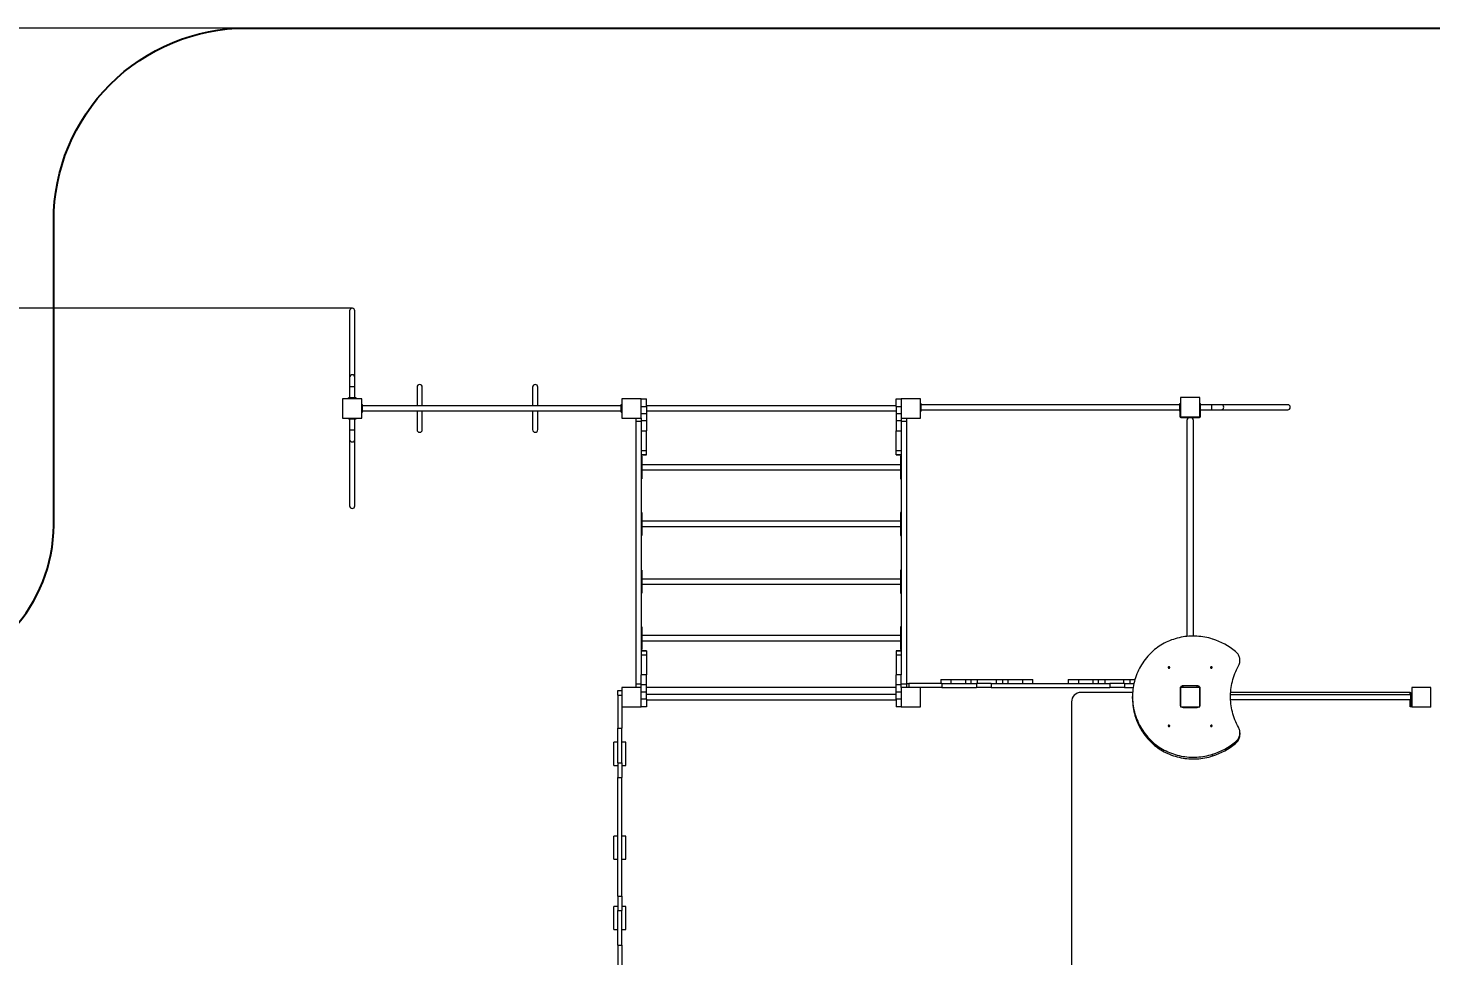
# Model space of a CAD drawing. Header units: millimetres. Extents: x -9796 to 8770, y -5907 to 5265.
# Drawn here: x -5343 to 1940, y 445 to 5265 of the extents above; entities that cross this region are included whole.
import ezdxf

# ---------------------------------------------------------------- set-up
doc = ezdxf.new("R2010")
doc.units = ezdxf.units.MM
for name, color, linetype in [('DiKom', 7, 'Continuous'), ('DIKOM_ОБЪЕКТ', 7, 'Continuous'), ('DIKOM_РАЗМЕР_ЗОНА', 7, 'Continuous'), ('DIKOM_РАЗМЕР_ОБЪЕКТА', 7, 'Continuous')]:
    doc.layers.add(name, color=color, linetype=linetype)
doc.styles.add('style1', font='arial.ttf', dxfattribs={"width": 0.8})
doc.dimstyles.new('1-50', dxfattribs={"dimtxt": 300, "dimasz": 200, "dimexe": 100, "dimexo": 0, "dimgap": 100, "dimtad": 1, "dimdec": 0, "dimtxsty": 'style1', "dimcen": 0, "dimclrd": 7, "dimclre": 7, "dimadec": 1, "dimazin": 2, "dimtfac": 1, "dimtdec": 0, "dimtmove": 0, "dimatfit": 3, "dimfxl": 0, "dimlwd": 25, "dimlwe": 18, "dimarcsym": 0})

# ---------------------------------------------------------------- blocks, each defined once
blk = doc.blocks.new('*D7')
at = {"layer": 'Defpoints', "color": 0, "transparency": 16777216}
for p in [(-807.5, 5264.7), (-9346.4, -4421.2), (65.1, -4421.2)]:
    blk.add_point(p, dxfattribs=at)
at = {"layer": 'DIKOM_РАЗМЕР_ЗОНА', "color": 7, "lineweight": 18, "transparency": 16777216}
for p, q in [((-807.5, 5264.7), (-9446.4, 5264.7)), ((65.1, -4421.2), (-9446.4, -4421.2))]:
    blk.add_line(p, q, dxfattribs=at)
at = {"layer": 'DIKOM_РАЗМЕР_ЗОНА', "color": 7, "lineweight": 25, "transparency": 16777216}
blk.add_line((-9346.4, 5064.7), (-9346.4, -4221.2), dxfattribs=at)
at = {"layer": 'DIKOM_РАЗМЕР_ЗОНА', "color": 7, "transparency": 16777216}
for points in [[(-9379.7, 5064.7), (-9313.1, 5064.7), (-9346.4, 5264.7)], [(-9379.7, -4221.2), (-9313.1, -4221.2), (-9346.4, -4421.2)]]:
    blk.add_solid(points, dxfattribs=at)
at = {"layer": 'DIKOM_РАЗМЕР_ЗОНА', "color": 0, "transparency": 16777216, "insert": (-9599.6, 382.1), "char_height": 300, "attachment_point": 5, "rotation": 90, "style": 'style1'}
blk.add_mtext('9700', dxfattribs=at)
blk = doc.blocks.new('*D4')
at = {"layer": 'Defpoints', "color": 0, "transparency": 16777216}
for p in [(-8794.4, 3808.8), (-3658.6, 3808.8), (-510.3, -2835.3)]:
    blk.add_point(p, dxfattribs=at)
at = {"layer": 'DIKOM_РАЗМЕР_ОБЪЕКТА', "color": 7, "lineweight": 18, "transparency": 16777216}
for p, q in [((-3658.6, 3808.8), (-8894.4, 3808.8)), ((-510.3, -2835.3), (-8894.4, -2835.3))]:
    blk.add_line(p, q, dxfattribs=at)
at = {"layer": 'DIKOM_РАЗМЕР_ОБЪЕКТА', "color": 7, "lineweight": 25, "transparency": 16777216}
blk.add_line((-8794.4, -2635.3), (-8794.4, 3608.8), dxfattribs=at)
at = {"layer": 'DIKOM_РАЗМЕР_ОБЪЕКТА', "color": 7, "transparency": 16777216}
for points in [[(-8827.7, 3608.8), (-8761.1, 3608.8), (-8794.4, 3808.8)], [(-8827.7, -2635.3), (-8761.1, -2635.3), (-8794.4, -2835.3)]]:
    blk.add_solid(points, dxfattribs=at)
at = {"layer": 'DIKOM_РАЗМЕР_ОБЪЕКТА', "color": 0, "transparency": 16777216, "insert": (-9047.6, 369.2), "char_height": 300, "attachment_point": 5, "rotation": 90, "style": 'style1'}
blk.add_mtext('6600', dxfattribs=at)

msp = doc.modelspace()

# ---------------------------------------------------------------- linework, layer by layer
at = {"layer": 'DiKom', "color": 7, "linetype": 'Continuous', "lineweight": 15}
for p, q in [((-3673.4, 3795.6), (-3673.4, 3450.2)), ((-3646.4, 3450.2), (-3646.4, 3795.6)), ((-3673.4, 3450.2), (-3673.4, 3401)), ((-3646.4, 3401), (-3646.4, 3450.2)), ((-3673.4, 3401), (-3673.4, 3343)), ((-3646.4, 3401), (-3673.4, 3401)), ((-3646.4, 3343), (-3646.4, 3401)), ((-3323.4, 3399.5), (-3323.4, 3302.5)), ((-3296.4, 3302.5), (-3296.4, 3399.5)), ((-2723.4, 3399.5), (-2723.4, 3302.5)), ((-2696.4, 3302.5), (-2696.4, 3399.5)), ((-3609.9, 3339), (-3709.9, 3339)), ((-3709.9, 3339), (-3709.9, 3239)), ((-3679.9, 3339), (-3679.9, 3343)), ((-3639.9, 3343), (-3679.9, 3343)), ((-3639.9, 3339), (-3639.9, 3343)), ((-3609.9, 3239), (-3609.9, 3339)), ((-3609.9, 3309), (-3605.9, 3309)), ((-3609.9, 3304), (-3605.9, 3304)), ((-3605.9, 3304), (-3605.9, 3309)), ((-3605.9, 3274), (-3605.9, 3304)), ((-2263.9, 3302.5), (-3605.9, 3302.5)), ((-3709.9, 3239), (-3609.9, 3239)), ((-3679.9, 3239), (-3679.9, 3235)), ((-3679.9, 3235), (-3639.9, 3235)), ((-3673.4, 3235), (-3673.4, 3176.9)), ((-3646.4, 3176.9), (-3646.4, 3235)), ((-3639.9, 3239), (-3639.9, 3235)), ((-3609.9, 3274), (-3605.9, 3274)), ((-3609.9, 3269), (-3605.9, 3269)), ((-3605.9, 3275.5), (-2263.9, 3275.5)), ((-3605.9, 3269), (-3605.9, 3274)), ((-3323.4, 3275.5), (-3323.4, 3178.5)), ((-3296.4, 3178.5), (-3296.4, 3275.5)), ((-2723.4, 3275.5), (-2723.4, 3178.5)), ((-2696.4, 3178.5), (-2696.4, 3275.5)), ((-2263.9, 3269), (-2263.9, 3274)), ((-3673.4, 3176.9), (-3673.4, 3127.7)), ((-3673.4, 3176.9), (-3646.4, 3176.9)), ((-3646.4, 3127.7), (-3646.4, 3176.9)), ((-3673.4, 3127.7), (-3673.4, 2782.3)), ((-3646.4, 2782.3), (-3646.4, 3127.7))]:
    msp.add_line(p, q, dxfattribs=at)
at = {"layer": 'DiKom', "color": 3}
msp.add_lwpolyline([(2475.2, -3621.2, -0.414214), (1675.2, -4421.2), (-1544.9, -4421.2, -0.407719), (-2544.6, -3443.4, 0.407719), (-3344.4, -2661.2), (-7225.6, -2661.2, -0.414214), (-8225.6, -1661.2), (-8225.6, 885.7, -0.414214), (-7225.6, 1885.7), (-5946.6, 1885.7, 0.391227), (-5209.9, 2683.2), (-5209.9, 4264.7, -0.414214), (-4209.9, 5264.7), (6540.1, 5264.7, -0.414214)], format="xyb", dxfattribs=at)
at = {"layer": 'DiKom', "color": 7, "linetype": 'Continuous', "lineweight": 15}
for centre, start, end in [((-3659.9, 3795.4), 0.99611, 178.86171), ((-3659.9, 3450), 0.99621, 178.87232), ((-3309.9, 3399.5), 0, 180), ((-2709.9, 3399.5), 0, 180), ((-3309.9, 3178.5), 180, 0), ((-2709.9, 3178.5), 180, 0), ((-3659.9, 3127.9), 180.99592, 358.8733), ((-3659.9, 2782.5), 180.99602, 358.87378)]:
    msp.add_arc(centre, 13.5, start, end, dxfattribs=at)
at = {"layer": 'DIKOM_ОБЪЕКТ', "color": 7, "linetype": 'Continuous', "lineweight": 15}
for p, q in [((-2263.9, 3309), (-2259.9, 3309)), ((-2263.9, 3304), (-2263.9, 3309)), ((-2263.9, 3274), (-2263.9, 3304)), ((-2263.9, 3304), (-2259.9, 3304)), ((-2259.9, 3339), (-2259.9, 3239)), ((-2159.9, 3339), (-2259.9, 3339)), ((-2159.9, 3339), (-2132.9, 3339)), ((-2159.9, 3239), (-2159.9, 3339)), ((-2159.9, 3299), (-2132.9, 3299)), ((-2132.9, 3299), (-2132.9, 3339)), ((-836.9, 3302.5), (-2132.9, 3302.5)), ((-2132.9, 3299), (-2132.9, 3262.1)), ((-836.9, 3339), (-809.9, 3339)), ((-836.9, 3299), (-836.9, 3339)), ((-836.9, 3299), (-809.9, 3299)), ((-836.9, 3299), (-836.9, 3262.1)), ((-709.9, 3339), (-809.9, 3339)), ((-809.9, 3339), (-809.9, 3239)), ((-709.9, 3239), (-709.9, 3339)), ((-709.9, 3314.8), (-705.9, 3314.8)), ((-705.9, 3274.8), (-705.9, 3314.8)), ((636.1, 3308.3), (-705.9, 3308.3)), ((-705.9, 3281.3), (636.1, 3281.3)), ((636.1, 3274.8), (636.1, 3314.8)), ((636.1, 3314.8), (640.1, 3314.8)), ((640.1, 3344.8), (640.1, 3244.8)), ((740.1, 3344.8), (640.1, 3344.8)), ((740.1, 3244.8), (740.1, 3344.8)), ((740.1, 3314.8), (744.1, 3314.8)), ((740.1, 3314.8), (743.1, 3314.8)), ((744.1, 3274.8), (744.1, 3314.8)), ((802.2, 3308.3), (744.1, 3308.3)), ((744.1, 3281.3), (802.2, 3281.3)), ((851.4, 3308.3), (802.2, 3308.3)), ((802.2, 3281.3), (802.2, 3308.3)), ((802.2, 3281.3), (851.4, 3281.3)), ((1196.8, 3308.3), (851.4, 3308.3)), ((851.4, 3281.3), (1196.8, 3281.3)), ((-2263.9, 3274), (-2259.9, 3274)), ((-2263.9, 3269), (-2263.9, 3274)), ((-2263.9, 3269), (-2259.9, 3269)), ((-2259.9, 3239), (-2159.9, 3239)), ((-2186.9, 3239), (-2186.9, 3220.8)), ((-2159.9, 3220.8), (-2186.9, 3220.8)), ((-2186.9, 3220.8), (-2186.9, 1857.1)), ((-2159.9, 3262.1), (-2132.9, 3262.1)), ((-2159.9, 3239), (-2159.9, 3225.4)), ((-2159.9, 3225.4), (-2132.9, 3225.4)), ((-2159.9, 3225.4), (-2159.9, 3174.6)), ((-2132.9, 3275.5), (-836.9, 3275.5)), ((-2132.9, 3262.1), (-2132.9, 3225.4)), ((-2132.9, 3225.4), (-2132.9, 3173)), ((-836.9, 3262.1), (-809.9, 3262.1)), ((-836.9, 3262.1), (-836.9, 3225.4)), ((-836.9, 3225.4), (-809.9, 3225.4)), ((-836.9, 3225.4), (-836.9, 3173)), ((-809.9, 3239), (-809.9, 3225.4)), ((-809.9, 3239), (-709.9, 3239)), ((-809.9, 3225.4), (-809.9, 3174.6)), ((-782.9, 3220.8), (-809.9, 3220.8)), ((-782.9, 3239), (-782.9, 3220.8)), ((-782.9, 3220.8), (-782.9, 1857.1)), ((-709.9, 3274.8), (-705.9, 3274.8)), ((636.1, 3274.8), (640.1, 3274.8)), ((637.1, 3274.8), (637.1, 3246.8)), ((640.1, 3244.8), (740.1, 3244.8)), ((642.1, 3241.8), (738.1, 3241.8)), ((674.1, 2104.5), (674.1, 3228.8)), ((674.1, 3107.3), (674.1, 3228.8)), ((706.1, 3228.8), (706.1, 2106.1)), ((706.1, 3228.8), (706.1, 3107.3)), ((740.1, 3274.8), (744.1, 3274.8)), ((743.1, 3246.8), (743.1, 3274.8)), ((-2159.9, 3174.6), (-2159.9, 1908)), ((-2159.9, 3173), (-2132.9, 3173)), ((-2132.9, 3069.9), (-2132.9, 3173)), ((-836.9, 3173), (-809.9, 3173)), ((-836.9, 3069.9), (-836.9, 3173)), ((-809.9, 3174.6), (-809.9, 1908)), ((-2159.9, 3069.9), (-2132.9, 3069.9)), ((-2132.9, 3050.2), (-2132.9, 3069.9)), ((-836.9, 3069.9), (-809.9, 3069.9)), ((-836.9, 3050.2), (-836.9, 3069.9)), ((-2159.9, 3050.2), (-2132.9, 3050.2)), ((-2159.9, 3047.9), (-2132.9, 3047.9)), ((-2155.9, 3041.2), (-2159.9, 3041.2)), ((-2155.9, 3026.4), (-2159.9, 3026.4)), ((-2155.9, 3041.2), (-2155.9, 3026.4)), ((-2155.9, 3026.4), (-2155.9, 2949.1)), ((-813.9, 2996.1), (-2155.9, 2996.1)), ((-2132.9, 3047.9), (-2132.9, 3050.2)), ((-836.9, 3050.2), (-809.9, 3050.2)), ((-836.9, 3047.9), (-836.9, 3050.2)), ((-836.9, 3047.9), (-809.9, 3047.9)), ((-809.9, 3041.2), (-813.9, 3041.2)), ((-813.9, 3041.2), (-813.9, 3026.4)), ((-809.9, 3026.4), (-813.9, 3026.4)), ((-813.9, 3026.4), (-813.9, 2949.1)), ((-2155.9, 2949.1), (-2159.9, 2949.1)), ((-2159.9, 2923.9), (-2155.9, 2923.9)), ((-2155.9, 2969.1), (-813.9, 2969.1)), ((-2155.9, 2949.1), (-2155.9, 2923.9)), ((-809.9, 2949.1), (-813.9, 2949.1)), ((-813.9, 2949.1), (-813.9, 2923.9)), ((-813.9, 2923.9), (-809.9, 2923.9)), ((-2155.9, 2748.7), (-2159.9, 2748.7)), ((-2155.9, 2730.2), (-2159.9, 2730.2)), ((-2155.9, 2748.7), (-2155.9, 2730.2)), ((-2155.9, 2730.2), (-2155.9, 2650.5)), ((-813.9, 2702.3), (-2155.9, 2702.3)), ((-809.9, 2748.7), (-813.9, 2748.7)), ((-813.9, 2748.7), (-813.9, 2730.2)), ((-809.9, 2730.2), (-813.9, 2730.2)), ((-813.9, 2730.2), (-813.9, 2650.5)), ((-2155.9, 2650.5), (-2159.9, 2650.5)), ((-2159.9, 2628.9), (-2155.9, 2628.9)), ((-2155.9, 2675.3), (-813.9, 2675.3)), ((-2155.9, 2650.5), (-2155.9, 2628.9)), ((-809.9, 2650.5), (-813.9, 2650.5)), ((-813.9, 2650.5), (-813.9, 2628.9)), ((-813.9, 2628.9), (-809.9, 2628.9)), ((-2155.9, 2448.9), (-2159.9, 2448.9)), ((-2155.9, 2427.3), (-2159.9, 2427.3)), ((-2155.9, 2448.9), (-2155.9, 2427.3)), ((-2155.9, 2427.3), (-2155.9, 2347.6)), ((-809.9, 2448.9), (-813.9, 2448.9)), ((-813.9, 2448.9), (-813.9, 2427.3)), ((-809.9, 2427.3), (-813.9, 2427.3)), ((-813.9, 2427.3), (-813.9, 2347.6)), ((-2155.9, 2347.6), (-2159.9, 2347.6)), ((-813.9, 2402.5), (-2155.9, 2402.5)), ((-2155.9, 2375.5), (-813.9, 2375.5)), ((-2155.9, 2347.6), (-2155.9, 2329.2)), ((-809.9, 2347.6), (-813.9, 2347.6)), ((-813.9, 2347.6), (-813.9, 2329.2)), ((-2159.9, 2329.2), (-2155.9, 2329.2)), ((-813.9, 2329.2), (-809.9, 2329.2)), ((-2155.9, 2153.9), (-2159.9, 2153.9)), ((-2155.9, 2128.7), (-2159.9, 2128.7)), ((-2155.9, 2153.9), (-2155.9, 2128.7)), ((-2155.9, 2128.7), (-2155.9, 2051.4)), ((-809.9, 2153.9), (-813.9, 2153.9)), ((-813.9, 2153.9), (-813.9, 2128.7)), ((-809.9, 2128.7), (-813.9, 2128.7)), ((-813.9, 2128.7), (-813.9, 2051.4)), ((-2155.9, 2051.4), (-2159.9, 2051.4)), ((-813.9, 2108.8), (-2155.9, 2108.8)), ((-2155.9, 2081.8), (-813.9, 2081.8)), ((-2155.9, 2051.4), (-2155.9, 2036.6)), ((-809.9, 2051.4), (-813.9, 2051.4)), ((-813.9, 2051.4), (-813.9, 2036.6)), ((-2159.9, 2036.6), (-2155.9, 2036.6)), ((-2132.9, 2029.9), (-2159.9, 2029.9)), ((-2132.9, 2027.6), (-2159.9, 2027.6)), ((-2132.9, 2007.9), (-2159.9, 2007.9)), ((-2132.9, 2029.9), (-2132.9, 2027.6)), ((-2132.9, 2027.6), (-2132.9, 2007.9)), ((-2132.9, 2007.9), (-2132.9, 1904.8)), ((-809.9, 2029.9), (-836.9, 2029.9)), ((-836.9, 2029.9), (-836.9, 2027.6)), ((-809.9, 2027.6), (-836.9, 2027.6)), ((-836.9, 2027.6), (-836.9, 2007.9)), ((-809.9, 2007.9), (-836.9, 2007.9)), ((-836.9, 2007.9), (-836.9, 1904.8)), ((-813.9, 2036.6), (-809.9, 2036.6)), ((-2159.9, 1908), (-2159.9, 1904.8)), ((-2132.9, 1904.8), (-2159.9, 1904.8)), ((-2159.9, 1852.4), (-2159.9, 1904.8)), ((-2132.9, 1852.4), (-2132.9, 1904.8)), ((-809.9, 1904.8), (-836.9, 1904.8)), ((-836.9, 1852.4), (-836.9, 1904.8)), ((-809.9, 1908), (-809.9, 1904.8)), ((-809.9, 1852.4), (-809.9, 1904.8)), ((-2280.9, 1823.8), (-2259.9, 1823.8)), ((-2280.9, 1798.9), (-2280.9, 1823.8)), ((-2259.9, 1838.8), (-2259.9, 1738.8)), ((-2159.9, 1838.8), (-2259.9, 1838.8)), ((-2159.9, 1857.1), (-2186.9, 1857.1)), ((-2186.9, 1857.1), (-2186.9, 1839)), ((-2159.9, 1839), (-2186.9, 1839)), ((-2132.9, 1852.4), (-2159.9, 1852.4)), ((-2159.9, 1838.8), (-2159.9, 1852.4)), ((-2159.9, 1738.8), (-2159.9, 1838.8)), ((-2132.9, 1815.7), (-2132.9, 1852.4)), ((-836.9, 1838.8), (-2132.9, 1838.8)), ((-809.9, 1852.4), (-836.9, 1852.4)), ((-836.9, 1815.7), (-836.9, 1852.4)), ((-782.9, 1857.1), (-809.9, 1857.1)), ((-809.9, 1838.8), (-809.9, 1852.4)), ((-782.9, 1839), (-809.9, 1839)), ((-809.9, 1838.8), (-809.9, 1738.8)), ((-709.9, 1838.8), (-809.9, 1838.8)), ((-794.9, 1839), (-794.9, 1838.8)), ((-782.9, 1859.8), (-769.9, 1859.8)), ((-782.9, 1857.1), (-782.9, 1839)), ((-769.9, 1859.8), (-769.9, 1838.8)), ((-598.3, 1859.8), (-769.9, 1859.8)), ((-598.3, 1838.8), (-709.9, 1838.8)), ((-709.9, 1738.8), (-709.9, 1838.8)), ((-605.1, 1880.8), (-605.1, 1859.8)), ((-605.1, 1880.8), (-550, 1880.8)), ((-598.3, 1859.8), (-598.3, 1838.8)), ((-598.3, 1859.8), (-418.7, 1859.8)), ((-598.3, 1838.8), (-418.7, 1838.8)), ((-550, 1859.8), (-550, 1880.8)), ((-550, 1880.8), (-475.8, 1880.8)), ((-475.8, 1880.8), (-475.8, 1859.8)), ((-475.8, 1880.8), (-447.1, 1880.8)), ((-447.1, 1859.8), (-447.1, 1880.8)), ((-447.1, 1880.8), (-415.1, 1880.8)), ((-418.7, 1859.8), (-418.7, 1838.8)), ((-343.1, 1859.8), (-418.7, 1859.8)), ((-343.1, 1838.8), (-418.7, 1838.8)), ((-415.1, 1880.8), (-415.1, 1859.8)), ((-415.1, 1880.8), (-316.1, 1880.8)), ((-343.1, 1859.8), (-343.1, 1838.8)), ((-343.1, 1859.8), (273.3, 1859.8)), ((-343.1, 1838.8), (273.3, 1838.8)), ((-316.1, 1859.8), (-316.1, 1880.8)), ((-316.1, 1880.8), (-284.1, 1880.8)), ((-284.1, 1880.8), (-284.1, 1859.8)), ((-284.1, 1880.8), (-255.4, 1880.8)), ((-255.4, 1859.8), (-255.4, 1880.8)), ((-255.4, 1880.8), (-181.1, 1880.8)), ((-181.1, 1880.8), (-181.1, 1859.8)), ((-181.1, 1880.8), (-126.1, 1880.8)), ((-126.1, 1859.8), (-126.1, 1880.8)), ((56.4, 1880.8), (56.4, 1859.8)), ((56.4, 1880.8), (111.4, 1880.8)), ((111.4, 1859.8), (111.4, 1880.8)), ((111.4, 1880.8), (185.7, 1880.8)), ((185.7, 1880.8), (185.7, 1859.8)), ((185.7, 1880.8), (214.4, 1880.8)), ((214.4, 1859.8), (214.4, 1880.8)), ((214.4, 1880.8), (246.4, 1880.8)), ((246.4, 1880.8), (246.4, 1859.8)), ((246.4, 1880.8), (345.4, 1880.8)), ((273.3, 1859.8), (273.3, 1838.8)), ((348.9, 1859.8), (273.3, 1859.8)), ((348.9, 1838.8), (273.3, 1838.8)), ((345.4, 1859.8), (345.4, 1880.8)), ((345.4, 1880.8), (377.4, 1880.8)), ((348.9, 1859.8), (348.9, 1838.8)), ((348.9, 1859.8), (398.3, 1859.8)), ((348.9, 1838.8), (394.3, 1838.8)), ((377.4, 1880.8), (377.4, 1859.8)), ((377.4, 1880.8), (403.8, 1880.8)), ((638.1, 1834.1), (638.1, 1749)), ((640.1, 1838.8), (640.1, 1738.8)), ((740.1, 1838.8), (640.1, 1838.8)), ((727.1, 1847.7), (653.1, 1847.7)), ((653.1, 1838.8), (653.1, 1847.7)), ((727.1, 1838.8), (727.1, 1847.7)), ((740.1, 1738.8), (740.1, 1838.8)), ((742.1, 1749), (742.1, 1834.1)), ((1840.1, 1838.8), (1840.1, 1738.8)), ((1940.1, 1838.8), (1840.1, 1838.8)), ((1940.1, 1738.8), (1940.1, 1838.8)), ((-2280.9, 1798.9), (-2259.9, 1798.9)), ((-2280.9, 1798.9), (-2280.9, 1627.3)), ((-2132.9, 1815.7), (-2159.9, 1815.7)), ((-2132.9, 1778.8), (-2159.9, 1778.8)), ((-2132.9, 1778.8), (-2132.9, 1815.7)), ((-836.9, 1802.3), (-2132.9, 1802.3)), ((-2132.9, 1778.8), (-2132.9, 1738.8)), ((-2132.9, 1775.3), (-836.9, 1775.3)), ((-809.9, 1815.7), (-836.9, 1815.7)), ((-836.9, 1778.8), (-836.9, 1815.7)), ((-809.9, 1778.8), (-836.9, 1778.8)), ((-836.9, 1778.8), (-836.9, 1738.8)), ((74.3, 1763.8), (74.3, 363.8)), ((391.5, 1813.8), (123.6, 1813.8)), ((390.7, 1782.7), (390.7, 1791.6)), ((899.9, 1802.3), (1836.1, 1802.3)), ((1836.1, 1775.3), (900.1, 1775.3)), ((1832.3, 1813.8), (900.5, 1813.8)), ((1832.3, 1802.3), (1832.3, 1813.8)), ((1832.3, 1813.8), (1835.2, 1813.8)), ((1832.3, 1738.8), (1832.3, 1775.3)), ((1835.2, 1802.3), (1835.2, 1813.8)), ((1835.2, 1738.8), (1835.2, 1775.3)), ((1836.1, 1808.8), (1840.1, 1808.8)), ((1836.1, 1803.8), (1836.1, 1808.8)), ((1836.1, 1773.8), (1836.1, 1803.8)), ((1836.1, 1803.8), (1840.1, 1803.8)), ((1836.1, 1768.8), (1836.1, 1773.8)), ((1836.1, 1773.8), (1840.1, 1773.8)), ((1836.1, 1768.8), (1840.1, 1768.8)), ((-2259.9, 1738.8), (-2259.9, 1627.3)), ((-2259.9, 1738.8), (-2159.9, 1738.8)), ((-2132.9, 1738.8), (-2159.9, 1738.8)), ((-809.9, 1738.8), (-836.9, 1738.8)), ((-809.9, 1738.8), (-709.9, 1738.8)), ((640.1, 1738.8), (740.1, 1738.8)), ((653.1, 1735.4), (727.1, 1735.4)), ((1840.1, 1738.8), (1832.3, 1738.8)), ((1840.1, 1738.8), (1940.1, 1738.8)), ((1941, 1738.8), (1940.1, 1738.8)), ((-2280.9, 1627.3), (-2259.9, 1627.3)), ((-2280.9, 1447.6), (-2280.9, 1627.3)), ((-2259.9, 1447.6), (-2259.9, 1627.3)), ((948.6, 1603.9), (948.6, 1595)), ((-2280.9, 1554.4), (-2301.9, 1554.4)), ((-2301.9, 1434.4), (-2301.9, 1554.4)), ((-2238.9, 1554.4), (-2259.9, 1554.4)), ((-2238.9, 1434.4), (-2238.9, 1554.4)), ((470.3, 1572.8), (470.3, 1581.7)), ((925.7, 1548.1), (925.7, 1557)), ((806.9, 1483.7), (806.9, 1492.6)), ((-2301.9, 1434.4), (-2280.9, 1434.4)), ((-2280.9, 1447.6), (-2259.9, 1447.6)), ((-2280.9, 1447.6), (-2280.9, 1372)), ((-2259.9, 1447.6), (-2259.9, 1372)), ((-2259.9, 1434.4), (-2238.9, 1434.4)), ((-2280.9, 1372), (-2259.9, 1372)), ((-2280.9, 755.6), (-2280.9, 1372)), ((-2259.9, 755.6), (-2259.9, 1372)), ((-2280.9, 1067.1), (-2301.9, 1067.1)), ((-2301.9, 947.1), (-2301.9, 1067.1)), ((-2238.9, 1067.1), (-2259.9, 1067.1)), ((-2238.9, 947.1), (-2238.9, 1067.1)), ((-2301.9, 947.1), (-2280.9, 947.1)), ((-2259.9, 947.1), (-2238.9, 947.1)), ((-2280.9, 755.6), (-2259.9, 755.6)), ((-2280.9, 755.6), (-2280.9, 680)), ((-2259.9, 755.6), (-2259.9, 680)), ((-2280.9, 701.5), (-2301.9, 701.5)), ((-2301.9, 581.5), (-2301.9, 701.5)), ((-2280.9, 680), (-2259.9, 680)), ((-2280.9, 500.4), (-2280.9, 680)), ((-2238.9, 701.5), (-2259.9, 701.5)), ((-2259.9, 500.4), (-2259.9, 680)), ((-2238.9, 581.5), (-2238.9, 701.5)), ((-2301.9, 581.5), (-2280.9, 581.5)), ((-2259.9, 581.5), (-2238.9, 581.5)), ((-2280.9, 500.4), (-2259.9, 500.4)), ((-2280.9, 500.4), (-2280.9, 352.3)), ((-2259.9, 500.4), (-2259.9, 388.8))]:
    msp.add_line(p, q, dxfattribs=at)
at = {"layer": 'DIKOM_ОБЪЕКТ', "color": 7, "linetype": 'Continuous', "lineweight": 15, "flags": 128}
for points in [[(806.9, 2090.6), (797.1, 2093.6), (787.1, 2096.3), (777, 2098.6), (766.8, 2100.7), (756.6, 2102.4), (746.3, 2103.8), (736, 2104.9), (725.6, 2105.6), (715.2, 2106), (704.8, 2106.1), (694.4, 2105.9), (684, 2105.4), (673.7, 2104.5), (663.3, 2103.3), (653.1, 2101.8), (642.9, 2099.9), (632.7, 2097.7), (622.7, 2095.2), (612.8, 2092.4), (603, 2089.3), (593.3, 2085.9), (583.7, 2082.2), (574.3, 2078.2), (565, 2073.9), (555.9, 2069.3), (547, 2064.4), (538.3, 2059.2), (529.8, 2053.8), (521.5, 2048.1), (513.5, 2042.1), (505.6, 2035.9), (498, 2029.5), (490.7, 2022.8), (483.6, 2015.9), (476.8, 2008.8), (470.3, 2001.4)], [(470.3, 2001.4), (463.3, 1993), (456.6, 1984.5), (450.2, 1975.7), (444, 1966.8), (438.2, 1957.7), (432.8, 1948.4), (427.6, 1939), (422.7, 1929.4), (418.2, 1919.8), (414, 1910), (410.2, 1900), (406.7, 1890), (403.5, 1879.9), (400.7, 1869.7), (398.2, 1859.5), (396, 1849.1), (394.3, 1838.7), (392.8, 1828.3), (391.8, 1817.8), (391.1, 1807.3), (390.7, 1796.8), (390.7, 1786.3), (391.1, 1775.8), (391.8, 1765.3), (392.8, 1754.9), (394.3, 1744.4), (396, 1734), (398.2, 1723.7), (400.7, 1713.4), (403.5, 1703.2), (406.7, 1693.1), (410.2, 1683.1), (414, 1673.2), (418.2, 1663.4), (422.7, 1653.7), (427.6, 1644.2), (432.8, 1634.8), (438.2, 1625.5), (444, 1616.4), (450.2, 1607.5), (456.6, 1598.7), (463.3, 1590.1), (470.3, 1581.7)], [(941.2, 1950.9), (943.3, 1955), (945, 1959.3), (946.5, 1963.7), (947.5, 1968.2), (948.2, 1972.7), (948.6, 1977.3), (948.5, 1981.8), (948.2, 1986.4), (947.4, 1990.9), (946.3, 1995.4), (944.9, 1999.7), (943.1, 2004), (940.9, 2008.1), (938.5, 2012.1), (935.7, 2016), (932.6, 2019.6), (929.3, 2023), (925.7, 2026.2)], [(580.1, 1939.8), (581.3, 1939.9), (582.4, 1940.4), (583.3, 1941.1), (583.9, 1942.1), (584.1, 1943.1), (584, 1944.2), (583.6, 1945.2), (582.9, 1946.1), (581.9, 1946.7), (580.7, 1947), (579.5, 1947), (578.4, 1946.7), (577.4, 1946.1), (576.7, 1945.2), (576.2, 1944.2), (576.2, 1943.1), (576.4, 1942.1), (577, 1941.1), (577.9, 1940.4), (579, 1939.9), (580.1, 1939.8)], [(800.1, 1939.8), (801.3, 1939.9), (802.4, 1940.4), (803.3, 1941.1), (803.9, 1942.1), (804.1, 1943.1), (804, 1944.2), (803.6, 1945.2), (802.9, 1946.1), (801.9, 1946.7), (800.7, 1947), (799.5, 1947), (798.4, 1946.7), (797.4, 1946.1), (796.7, 1945.2), (796.2, 1944.2), (796.2, 1943.1), (796.4, 1942.1), (797, 1941.1), (797.9, 1940.4), (799, 1939.9), (800.1, 1939.8)], [(941.2, 1632.3), (936.1, 1641.9), (931.3, 1651.6), (926.8, 1661.5), (922.7, 1671.4), (918.9, 1681.5), (915.4, 1691.7), (912.3, 1702), (909.5, 1712.3), (907.1, 1722.8), (905, 1733.2), (903.2, 1743.8), (901.8, 1754.4), (900.7, 1765), (900, 1775.6), (899.7, 1786.3), (899.7, 1796.9), (900, 1807.6), (900.7, 1818.2), (901.8, 1828.8), (903.2, 1839.4), (905, 1849.9), (907.1, 1860.4), (909.5, 1870.8), (912.3, 1881.2), (915.4, 1891.4), (918.9, 1901.6), (922.7, 1911.7), (926.8, 1921.7), (931.3, 1931.5), (936.1, 1941.3), (941.2, 1950.9)], [(653.1, 1847.7), (650.8, 1847.6), (648.5, 1847.1), (646.3, 1846.2), (644.3, 1845.1), (642.5, 1843.7), (641, 1842.1), (639.8, 1840.3), (638.9, 1838.3), (638.3, 1836.3), (638.1, 1834.1)], [(742.1, 1834.1), (742, 1836.3), (741.4, 1838.3), (740.5, 1840.3), (739.3, 1842.1), (737.8, 1843.7), (736, 1845.1), (734, 1846.2), (731.8, 1847.1), (729.5, 1847.6), (727.1, 1847.7)], [(390.7, 1782.7), (390.7, 1777.4), (391.1, 1766.9), (391.8, 1756.4), (392.8, 1746), (394.3, 1735.5), (396, 1725.2), (398.2, 1714.8), (400.7, 1704.6), (403.5, 1694.4), (406.7, 1684.3), (410.2, 1674.2), (414, 1664.3), (418.2, 1654.5), (422.7, 1644.8), (427.6, 1635.3), (432.8, 1625.9), (438.2, 1616.6), (444, 1607.5), (450.2, 1598.6), (456.6, 1589.8), (463.3, 1581.2), (470.3, 1572.8)], [(580.1, 1636.1), (581.3, 1636.3), (582.4, 1636.8), (583.3, 1637.5), (583.9, 1638.4), (584.1, 1639.5), (584, 1640.6), (583.6, 1641.6), (582.9, 1642.4), (581.9, 1643), (580.7, 1643.3), (579.5, 1643.3), (578.4, 1643), (577.4, 1642.4), (576.7, 1641.6), (576.2, 1640.6), (576.2, 1639.5), (576.4, 1638.4), (577, 1637.5), (577.9, 1636.8), (579, 1636.3), (580.1, 1636.1)], [(800.1, 1636.1), (801.3, 1636.3), (802.4, 1636.8), (803.3, 1637.5), (803.9, 1638.4), (804.1, 1639.5), (804, 1640.6), (803.6, 1641.6), (802.9, 1642.4), (801.9, 1643), (800.7, 1643.3), (799.5, 1643.3), (798.4, 1643), (797.4, 1642.4), (796.7, 1641.6), (796.2, 1640.6), (796.2, 1639.5), (796.4, 1638.4), (797, 1637.5), (797.9, 1636.8), (799, 1636.3), (800.1, 1636.1)], [(925.7, 1557), (929.3, 1560.2), (932.6, 1563.6), (935.7, 1567.2), (938.5, 1571), (940.9, 1575), (943.1, 1579.2), (944.9, 1583.4), (946.3, 1587.8), (947.4, 1592.3), (948.2, 1596.8), (948.5, 1601.3), (948.6, 1605.9), (948.2, 1610.5), (947.5, 1615), (946.5, 1619.5), (945, 1623.8), (943.3, 1628.1), (941.2, 1632.3)], [(470.3, 1581.7), (476.8, 1574.4), (483.6, 1567.3), (490.7, 1560.4), (498, 1553.7), (505.6, 1547.2), (513.5, 1541), (521.5, 1535.1), (529.8, 1529.4), (538.3, 1523.9), (547, 1518.8), (555.9, 1513.9), (565, 1509.3), (574.3, 1505), (583.7, 1501), (593.3, 1497.2), (603, 1493.8), (612.8, 1490.7), (622.7, 1487.9), (632.7, 1485.4), (642.9, 1483.3), (653.1, 1481.4), (663.3, 1479.9), (673.7, 1478.7), (684, 1477.8), (694.4, 1477.2), (704.8, 1477), (715.2, 1477.1), (725.6, 1477.5), (736, 1478.3), (746.3, 1479.4), (756.6, 1480.8), (766.8, 1482.5), (777, 1484.5), (787.1, 1486.9), (797.1, 1489.6), (806.9, 1492.6)], [(470.3, 1572.8), (476.8, 1565.5), (483.6, 1558.4), (490.7, 1551.5), (498, 1544.8), (505.6, 1538.3), (513.5, 1532.1), (521.5, 1526.2), (529.8, 1520.5), (538.3, 1515.1), (547, 1509.9), (555.9, 1505), (565, 1500.4), (574.3, 1496.1), (583.7, 1492.1), (593.3, 1488.4), (603, 1484.9), (612.8, 1481.8), (622.7, 1479), (632.7, 1476.5), (642.9, 1474.4), (653.1, 1472.5), (663.3, 1471), (673.7, 1469.8), (684, 1468.9), (694.4, 1468.4), (704.8, 1468.1), (715.2, 1468.2), (725.6, 1468.7), (736, 1469.4), (746.3, 1470.5), (756.6, 1471.9), (766.8, 1473.6), (777, 1475.7), (787.1, 1478), (797.1, 1480.7), (806.9, 1483.7)], [(925.7, 1548.1), (929.3, 1551.3), (932.6, 1554.7), (935.7, 1558.3), (938.5, 1562.1), (940.9, 1566.1), (943.1, 1570.3), (944.9, 1574.5), (946.3, 1578.9), (947.4, 1583.4), (948.2, 1587.9), (948.5, 1592.5), (948.6, 1595)]]:
    msp.add_lwpolyline(points, dxfattribs=at)
at = {"layer": 'DIKOM_ОБЪЕКТ', "color": 7, "linetype": 'Continuous', "lineweight": 15}
for centre, radius, start, end in [((851.2, 3294.8), 13.5, 270.99663, 89.00337), ((1196.6, 3294.8), 13.5, 270.99663, 89.00337), ((642.1, 3246.8), 5, 180, 270), ((687.1, 3228.8), 13, 90, 180), ((693.1, 3228.8), 13, 0, 90), ((738.1, 3246.8), 5, 270, 0), ((698.5, 1748.4), 359, 50.70633, 72.41461), ((650.8, 1825.2), 12.7, 147.34871, 179.7238), ((729.5, 1825.2), 12.7, 0.2762, 32.65129), ((124, 1764.2), 49.7, 90.40587, 180.40096), ((650.8, 1749.1), 12.7, 180.2762, 212.65129), ((729.5, 1749.1), 12.7, 327.34871, 359.7238), ((653.1, 1751.4), 16, 231.78786, 270.31766), ((727.3, 1751.2), 15.8, 269.48621, 308.40086), ((698.5, 1834.8), 359, 287.58539, 309.29367), ((698.5, 1825.9), 359, 287.58539, 309.29367)]:
    msp.add_arc(centre, radius, start, end, dxfattribs=at)

# ---------------------------------------------------------------- dimensions: what is measured, and where the dimension line sits
at = {"layer": 'DIKOM_РАЗМЕР_ЗОНА'}
dim = msp.add_linear_dim(base=(-9346.4, -4421.2), p1=(-807.5, 5264.7), p2=(65.1, -4421.2), angle=270, text='9700', dimstyle='1-50', override={"dimscale": 1, "dimtix": 0, "dimtofl": 1, "dimtmove": 0, "dimatfit": 3}, dxfattribs=at)
dim.commit()
dim.dimension.update_dxf_attribs({"geometry": '*D7', "text_midpoint": (-9346.4, 382.1), "dimtype": 160})
at = {"layer": 'DIKOM_РАЗМЕР_ОБЪЕКТА'}
dim = msp.add_linear_dim(base=(-8794.4, 3808.8), p1=(-510.3, -2835.3), p2=(-3658.6, 3808.8), angle=270, text='6600', dimstyle='1-50', override={"dimscale": 1, "dimtix": 0, "dimtofl": 1, "dimtmove": 0, "dimatfit": 3}, dxfattribs=at)
dim.commit()
dim.dimension.update_dxf_attribs({"geometry": '*D4', "text_midpoint": (-8794.4, 369.2), "dimtype": 160})

doc.saveas('drawing.dxf')
